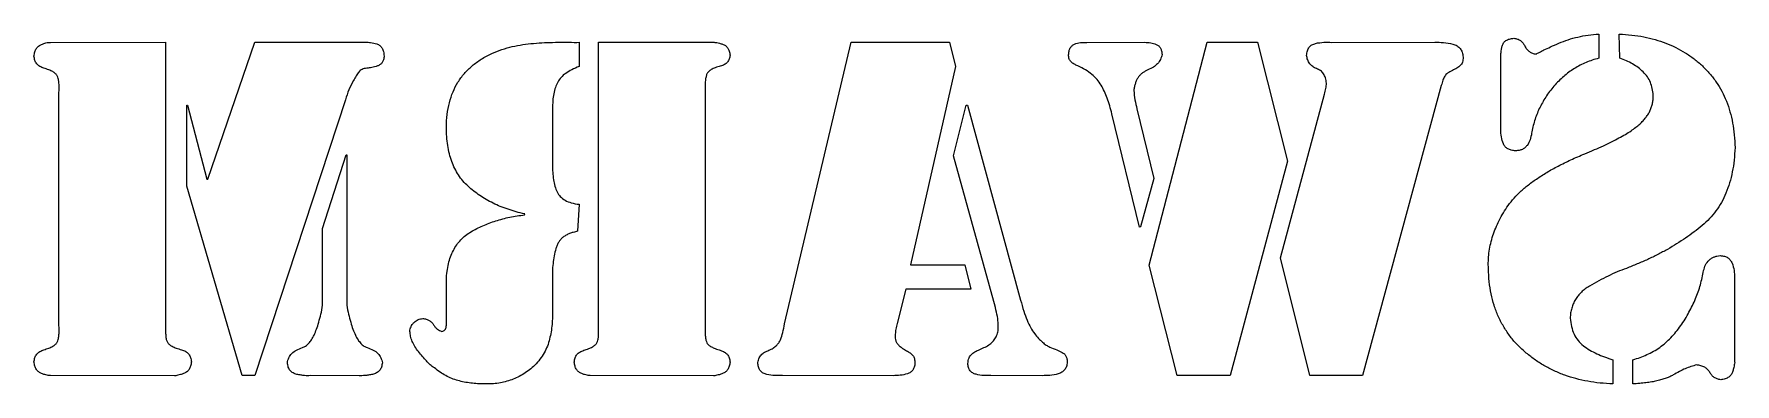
# Model space of a CAD drawing. Header units: inches. Extents: x 0 to 26.9, y 0 to 19.8.
# Drawn here: x 5.819 to 7.092, y 8.118 to 8.38 of the extents above; entities that cross this region are included whole.
import ezdxf

# ---------------------------------------------------------------- set-up
doc = ezdxf.new("R2010")
doc.units = ezdxf.units.IN
doc.header["$MEASUREMENT"] = 0

msp = doc.modelspace()

# ---------------------------------------------------------------- linework, layer by layer
at = {"color": 1, "linetype": 'Continuous', "lineweight": 15}
for p, q in [((6.9901, 8.3795), (6.9902, 8.3614)), ((7.0059, 8.3614), (7.0055, 8.3795)), ((5.8316, 8.3733), (5.9177, 8.3734)), ((5.9177, 8.3734), (5.9177, 8.1614)), ((5.9492, 8.2711), (5.9844, 8.3734)), ((5.9844, 8.3734), (6.0673, 8.3734)), ((6.2271, 8.3734), (6.2271, 8.3553)), ((6.2417, 8.3734), (6.3278, 8.3734)), ((6.2417, 8.1607), (6.2417, 8.3734)), ((6.3808, 8.1628), (6.4308, 8.3734)), ((6.4308, 8.3734), (6.5044, 8.3734)), ((6.5044, 8.3734), (6.5087, 8.3553)), ((6.6071, 8.3733), (6.6503, 8.3734)), ((6.6538, 8.2068), (6.6972, 8.3734)), ((6.6972, 8.3734), (6.7347, 8.3734)), ((6.7347, 8.3734), (6.7573, 8.2845)), ((6.7904, 8.3733), (6.8674, 8.3734)), ((6.9169, 8.3084), (6.9169, 8.3626)), ((6.5087, 8.3553), (6.4751, 8.2069)), ((6.3215, 8.3371), (6.3215, 8.1607)), ((6.8723, 8.341), (6.8133, 8.1241)), ((5.8379, 8.1614), (5.8379, 8.3361)), ((5.9335, 8.2657), (5.9335, 8.3264)), ((5.9341, 8.3264), (5.9485, 8.2711)), ((6.0523, 8.3304), (5.9844, 8.1241)), ((6.5074, 8.2885), (6.5167, 8.3264)), ((6.5177, 8.3264), (6.5575, 8.1805)), ((6.752, 8.2121), (6.7848, 8.3346)), ((6.2073, 8.3236), (6.2073, 8.2821)), ((6.6465, 8.2351), (6.6258, 8.3199)), ((6.6445, 8.3236), (6.6573, 8.2715)), ((6.0352, 8.2341), (6.0527, 8.2891)), ((6.0533, 8.2891), (6.0533, 8.1767)), ((6.5386, 8.1751), (6.5074, 8.2885)), ((6.7573, 8.2845), (6.7142, 8.1241)), ((5.9749, 8.1241), (5.9335, 8.2657)), ((6.6573, 8.2715), (6.6472, 8.2354)), ((6.2271, 8.2522), (6.2259, 8.232)), ((6.0352, 8.1767), (6.0352, 8.2341)), ((6.7739, 8.1241), (6.752, 8.2121)), ((6.4751, 8.2069), (6.5157, 8.2069)), ((6.5157, 8.2069), (6.5203, 8.1888)), ((6.6747, 8.1241), (6.6538, 8.2068)), ((7.0918, 8.1972), (7.0918, 8.1351)), ((6.1278, 8.1668), (6.1278, 8.1959)), ((6.2073, 8.1962), (6.2073, 8.1738)), ((6.4717, 8.1888), (6.4651, 8.1631)), ((6.5203, 8.1888), (6.4717, 8.1888)), ((7.0006, 8.136), (7.0007, 8.1179)), ((7.0157, 8.1179), (7.0157, 8.136)), ((5.9243, 8.124), (5.8316, 8.1241)), ((5.9844, 8.1241), (5.9749, 8.1241)), ((6.0626, 8.124), (6.026, 8.1241)), ((6.3278, 8.124), (6.2355, 8.1241)), ((6.4621, 8.124), (6.3792, 8.1241)), ((6.5737, 8.124), (6.5353, 8.1241)), ((6.7142, 8.1241), (6.6747, 8.1241)), ((6.8133, 8.1241), (6.7739, 8.1241))]:
    msp.add_line(p, q, dxfattribs=at)
at = {"color": 7, "linetype": 'Continuous', "lineweight": 15}
for p, q in [((6.0812, 8.363), (6.0813, 8.3631)), ((6.2255, 8.3733), (6.2271, 8.3734)), ((5.9335, 8.3264), (5.9341, 8.3264)), ((6.5167, 8.3264), (6.5177, 8.3264)), ((6.0527, 8.2891), (6.0533, 8.2891)), ((5.9485, 8.2711), (5.9492, 8.2711)), ((6.1863, 8.2443), (6.1864, 8.245)), ((6.6472, 8.2354), (6.6465, 8.2351))]:
    msp.add_line(p, q, dxfattribs=at)
at = {"color": 1, "linetype": 'Continuous', "lineweight": 15}
for points, knots in [([(6.9169, 8.3626), (6.9169, 8.3631), (6.9168, 8.3641), (6.917, 8.366), (6.9173, 8.3681), (6.9178, 8.3705), (6.9187, 8.373), (6.9207, 8.3748), (6.9234, 8.376), (6.9254, 8.3763), (6.9266, 8.3764)], [0, 0, 0, 0, 0.076261, 0.168739, 0.282192, 0.414602, 0.54741, 0.679539, 0.825526, 1, 1, 1, 1]), ([(6.9266, 8.3764), (6.9275, 8.3763), (6.9293, 8.376), (6.9316, 8.3747), (6.9336, 8.3729), (6.9348, 8.3705), (6.9362, 8.3681), (6.9381, 8.3663), (6.9405, 8.365), (6.9423, 8.3647), (6.9432, 8.3645)], [0, 0, 0, 0, 0.131725, 0.251671, 0.372795, 0.499151, 0.626686, 0.74781, 0.867755, 1, 1, 1, 1]), ([(6.9432, 8.3645), (6.944, 8.365), (6.9459, 8.3661), (6.9495, 8.3678), (6.9544, 8.3701), (6.9604, 8.3728), (6.9672, 8.3754), (6.9745, 8.3774), (6.9822, 8.3789), (6.9875, 8.3793), (6.9901, 8.3795)], [0, 0, 0, 0, 0.053805, 0.13478, 0.243521, 0.37919, 0.529346, 0.682035, 0.838526, 1, 1, 1, 1]), ([(7.0055, 8.3795), (7.0086, 8.3793), (7.0147, 8.3789), (7.0237, 8.3776), (7.0322, 8.3755), (7.0402, 8.3729), (7.0478, 8.3696), (7.0549, 8.3656), (7.0616, 8.3611), (7.0677, 8.3558), (7.0733, 8.35), (7.0782, 8.3436), (7.0823, 8.3368), (7.0858, 8.3293), (7.0885, 8.3214), (7.0904, 8.3129), (7.0917, 8.3039), (7.0919, 8.2978), (7.0921, 8.2946)], [0, 0, 0, 0, 0.069414, 0.135837, 0.200072, 0.262153, 0.322566, 0.382322, 0.441798, 0.501482, 0.560988, 0.619495, 0.67843, 0.738309, 0.79983, 0.863637, 0.93031, 1, 1, 1, 1]), ([(5.8192, 8.363), (5.8194, 8.3641), (5.8197, 8.3661), (5.8209, 8.3687), (5.8226, 8.3707), (5.8249, 8.3719), (5.8271, 8.3726), (5.8289, 8.3731), (5.8304, 8.3734), (5.8312, 8.3733), (5.8316, 8.3733)], [0, 0, 0, 0, 0.180803, 0.334736, 0.475582, 0.617603, 0.753596, 0.861811, 0.943556, 1, 1, 1, 1]), ([(5.8266, 8.354), (5.8255, 8.3544), (5.8235, 8.3551), (5.8212, 8.3572), (5.8196, 8.3599), (5.8194, 8.3619), (5.8192, 8.363)], [0, 0, 0, 0, 0.265326, 0.503856, 0.739605, 1, 1, 1, 1]), ([(6.0673, 8.3734), (6.0686, 8.3734), (6.0714, 8.3733), (6.0751, 8.3725), (6.0781, 8.3711), (6.0798, 8.369), (6.0809, 8.3662), (6.0811, 8.3642), (6.0812, 8.363)], [0, 0, 0, 0, 0.193333, 0.432524, 0.55824, 0.687024, 0.828308, 1, 1, 1, 1]), ([(6.0813, 8.3631), (6.0811, 8.3621), (6.0809, 8.3605), (6.0799, 8.3582), (6.0783, 8.3566), (6.0756, 8.3553), (6.0722, 8.3544), (6.0695, 8.3541), (6.0683, 8.354)], [0, 0, 0, 0, 0.154444, 0.283876, 0.409333, 0.538736, 0.788416, 1, 1, 1, 1]), ([(6.1278, 8.3099), (6.1279, 8.3131), (6.1281, 8.3192), (6.1299, 8.3281), (6.1325, 8.3362), (6.1363, 8.3436), (6.1411, 8.3501), (6.147, 8.356), (6.1539, 8.361), (6.1591, 8.3637), (6.1617, 8.365)], [0, 0, 0, 0, 0.138329, 0.268184, 0.391596, 0.510356, 0.627652, 0.746556, 0.869879, 1, 1, 1, 1]), ([(6.1617, 8.365), (6.1642, 8.3661), (6.1693, 8.3681), (6.1771, 8.3702), (6.185, 8.3718), (6.1958, 8.3729), (6.2093, 8.3735), (6.2201, 8.3734), (6.2255, 8.3733)], [0, 0, 0, 0, 0.125578, 0.250707, 0.374862, 0.500405, 0.751829, 1, 1, 1, 1]), ([(6.3278, 8.3734), (6.3281, 8.3734), (6.329, 8.3733), (6.3304, 8.3731), (6.3323, 8.3726), (6.3345, 8.372), (6.3367, 8.371), (6.3385, 8.3691), (6.3396, 8.3667), (6.3399, 8.3648), (6.3401, 8.3638)], [0, 0, 0, 0, 0.057581, 0.144958, 0.253623, 0.39356, 0.53667, 0.678339, 0.826447, 1, 1, 1, 1]), ([(6.3401, 8.3638), (6.34, 8.3628), (6.3397, 8.3609), (6.3382, 8.3584), (6.3358, 8.3565), (6.3338, 8.3559), (6.3328, 8.3556)], [0, 0, 0, 0, 0.252608, 0.483218, 0.725484, 1, 1, 1, 1]), ([(6.5934, 8.364), (6.5935, 8.3649), (6.5936, 8.3667), (6.5945, 8.3691), (6.5959, 8.3709), (6.5985, 8.3724), (6.6023, 8.3733), (6.6055, 8.3733), (6.6071, 8.3733)], [0, 0, 0, 0, 0.1506393, 0.2803402, 0.393742, 0.5061233, 0.7466783, 1, 1, 1, 1]), ([(6.6004, 8.3557), (6.5994, 8.3561), (6.5976, 8.357), (6.5952, 8.3585), (6.5936, 8.361), (6.5934, 8.3629), (6.5934, 8.364)], [0, 0, 0, 0, 0.276064, 0.509043, 0.729357, 1, 1, 1, 1]), ([(6.6633, 8.3643), (6.663, 8.363), (6.6624, 8.3605), (6.6601, 8.3572), (6.6568, 8.3545), (6.6534, 8.353), (6.6506, 8.3517), (6.6486, 8.3505), (6.6469, 8.3489), (6.6454, 8.3471), (6.6442, 8.345), (6.6433, 8.3426), (6.6426, 8.3401), (6.6423, 8.3382), (6.6422, 8.3373)], [0, 0, 0, 0, 0.10846, 0.215724, 0.328032, 0.45463, 0.520628, 0.58515, 0.648177, 0.711484, 0.777588, 0.846197, 0.920681, 1, 1, 1, 1]), ([(6.6503, 8.3734), (6.6518, 8.3733), (6.6548, 8.3732), (6.6584, 8.3722), (6.6609, 8.3707), (6.6622, 8.369), (6.6631, 8.3668), (6.6632, 8.3652), (6.6633, 8.3643)], [0, 0, 0, 0, 0.254473, 0.497971, 0.614426, 0.730481, 0.854079, 1, 1, 1, 1]), ([(6.7715, 8.3636), (6.7716, 8.3648), (6.7719, 8.3669), (6.7733, 8.3698), (6.7755, 8.3717), (6.7793, 8.3729), (6.7843, 8.3735), (6.7884, 8.3734), (6.7904, 8.3733)], [0, 0, 0, 0, 0.143005, 0.26528, 0.376175, 0.496525, 0.752348, 1, 1, 1, 1]), ([(6.7864, 8.3429), (6.7862, 8.3442), (6.7858, 8.3466), (6.7843, 8.3499), (6.782, 8.3524), (6.779, 8.3537), (6.776, 8.355), (6.7737, 8.3573), (6.7721, 8.3602), (6.7717, 8.3625), (6.7715, 8.3636)], [0, 0, 0, 0, 0.1443367, 0.2713552, 0.3901046, 0.5131423, 0.6346012, 0.7495416, 0.8678604, 1, 1, 1, 1]), ([(6.8674, 8.3734), (6.8696, 8.3734), (6.8741, 8.3734), (6.8797, 8.3724), (6.8841, 8.371), (6.8865, 8.3688), (6.8881, 8.3658), (6.8885, 8.3636), (6.8886, 8.3623)], [0, 0, 0, 0, 0.243198, 0.504922, 0.631952, 0.746167, 0.86479, 1, 1, 1, 1]), ([(5.8379, 8.3361), (5.838, 8.3374), (5.838, 8.3399), (5.8379, 8.3433), (5.8374, 8.3461), (5.8368, 8.3483), (5.8353, 8.3501), (5.8331, 8.3516), (5.8301, 8.3529), (5.8278, 8.3536), (5.8266, 8.354)], [0, 0, 0, 0, 0.1688025, 0.3101314, 0.4231861, 0.5111718, 0.5962361, 0.7032053, 0.8365979, 1, 1, 1, 1]), ([(6.0683, 8.354), (6.0676, 8.3539), (6.0664, 8.3538), (6.0647, 8.3532), (6.0633, 8.3523), (6.0618, 8.3507), (6.0601, 8.3481), (6.0589, 8.3459), (6.0583, 8.3447)], [0, 0, 0, 0, 0.1344709, 0.2543404, 0.3650045, 0.4755186, 0.7171175, 1, 1, 1, 1]), ([(6.2271, 8.3553), (6.2253, 8.3545), (6.2218, 8.3531), (6.2172, 8.3504), (6.2136, 8.3472), (6.211, 8.3436), (6.2092, 8.3395), (6.208, 8.3348), (6.2073, 8.3294), (6.2073, 8.3256), (6.2073, 8.3236)], [0, 0, 0, 0, 0.147108, 0.276139, 0.390094, 0.495853, 0.60227, 0.720764, 0.852091, 1, 1, 1, 1]), ([(6.3328, 8.3556), (6.3315, 8.3552), (6.3292, 8.3545), (6.3262, 8.3531), (6.324, 8.3516), (6.3226, 8.3497), (6.322, 8.3474), (6.3215, 8.3445), (6.3214, 8.341), (6.3214, 8.3385), (6.3215, 8.3371)], [0, 0, 0, 0, 0.160349, 0.292075, 0.398181, 0.483213, 0.573264, 0.687733, 0.830316, 1, 1, 1, 1]), ([(6.6258, 8.3199), (6.6253, 8.3219), (6.6243, 8.3258), (6.6225, 8.3315), (6.6203, 8.3366), (6.6179, 8.3413), (6.6148, 8.3457), (6.6108, 8.3496), (6.6059, 8.3529), (6.6023, 8.3547), (6.6004, 8.3557)], [0, 0, 0, 0, 0.135981, 0.264255, 0.385269, 0.500434, 0.614166, 0.733067, 0.861341, 1, 1, 1, 1]), ([(6.8806, 8.3523), (6.88, 8.352), (6.8787, 8.3515), (6.8771, 8.3504), (6.8758, 8.3493), (6.8745, 8.3475), (6.8733, 8.3448), (6.8727, 8.3423), (6.8723, 8.341)], [0, 0, 0, 0, 0.148468, 0.277548, 0.390525, 0.492721, 0.712544, 1, 1, 1, 1]), ([(6.8886, 8.3623), (6.8886, 8.3617), (6.8885, 8.3604), (6.8882, 8.3586), (6.8875, 8.3571), (6.8862, 8.3555), (6.8839, 8.3538), (6.8818, 8.3529), (6.8806, 8.3523)], [0, 0, 0, 0, 0.146436, 0.278085, 0.393217, 0.499671, 0.727826, 1, 1, 1, 1]), ([(6.9902, 8.3614), (6.9885, 8.361), (6.9853, 8.3601), (6.9806, 8.3583), (6.9761, 8.3562), (6.9718, 8.3538), (6.9677, 8.351), (6.9638, 8.3478), (6.9601, 8.3444), (6.9554, 8.3393), (6.9503, 8.3326), (6.9455, 8.3239), (6.9418, 8.3148), (6.9405, 8.3085), (6.9399, 8.3053)], [0, 0, 0, 0, 0.063922, 0.126505, 0.188736, 0.250483, 0.312725, 0.375544, 0.439308, 0.50437, 0.633086, 0.75658, 0.878225, 1, 1, 1, 1]), ([(7.0308, 8.3339), (7.0307, 8.3355), (7.0304, 8.3388), (7.0289, 8.3434), (7.0266, 8.3476), (7.0234, 8.3513), (7.0196, 8.3545), (7.0154, 8.3573), (7.0108, 8.3596), (7.0076, 8.3608), (7.0059, 8.3614)], [0, 0, 0, 0, 0.125864, 0.245627, 0.364111, 0.486419, 0.611225, 0.737129, 0.86632, 1, 1, 1, 1]), ([(6.0583, 8.3447), (6.0571, 8.3424), (6.0546, 8.3378), (6.0531, 8.3329), (6.0523, 8.3304)], [0, 0, 0, 0, 0.4943317, 1, 1, 1, 1]), ([(6.6422, 8.3373), (6.6424, 8.3349), (6.6429, 8.3303), (6.644, 8.3258), (6.6445, 8.3236)], [0, 0, 0, 0, 0.502789, 1, 1, 1, 1]), ([(6.7848, 8.3346), (6.7853, 8.336), (6.7861, 8.3387), (6.7863, 8.3416), (6.7864, 8.3429)], [0, 0, 0, 0, 0.5212007, 1, 1, 1, 1]), ([(6.9796, 8.2899), (6.982, 8.291), (6.9867, 8.293), (6.9935, 8.2959), (6.9996, 8.2989), (7.0051, 8.3017), (7.0099, 8.3044), (7.0142, 8.307), (7.0177, 8.3097), (7.0208, 8.3121), (7.0233, 8.3146), (7.0255, 8.3172), (7.0273, 8.3198), (7.0287, 8.3225), (7.0297, 8.3252), (7.0305, 8.3281), (7.0309, 8.331), (7.0308, 8.3329), (7.0308, 8.3339)], [0, 0, 0, 0, 0.110982, 0.213774, 0.307754, 0.393929, 0.471203, 0.54087, 0.60237, 0.656265, 0.705163, 0.750893, 0.794838, 0.837175, 0.878193, 0.918412, 0.959048, 1, 1, 1, 1]), ([(6.1864, 8.245), (6.1842, 8.2455), (6.18, 8.2465), (6.174, 8.2484), (6.1682, 8.2505), (6.1628, 8.253), (6.1576, 8.2557), (6.1528, 8.2587), (6.1483, 8.2621), (6.144, 8.2656), (6.1401, 8.2696), (6.1368, 8.2741), (6.134, 8.279), (6.1317, 8.2843), (6.13, 8.2901), (6.1287, 8.2963), (6.1279, 8.3029), (6.1278, 8.3075), (6.1278, 8.3099)], [0, 0, 0, 0, 0.06831, 0.133912, 0.198119, 0.259773, 0.320511, 0.379458, 0.437876, 0.495803, 0.552848, 0.610462, 0.668812, 0.728741, 0.791174, 0.856712, 0.926312, 1, 1, 1, 1]), ([(6.9279, 8.2922), (6.9268, 8.2923), (6.9248, 8.2925), (6.9221, 8.2935), (6.92, 8.2951), (6.9182, 8.2982), (6.917, 8.3027), (6.9169, 8.3064), (6.9169, 8.3084)], [0, 0, 0, 0, 0.146246, 0.269575, 0.38209, 0.496747, 0.739823, 1, 1, 1, 1]), ([(6.9399, 8.3053), (6.9396, 8.3037), (6.939, 8.3005), (6.9371, 8.2969), (6.935, 8.2945), (6.933, 8.2932), (6.9305, 8.2924), (6.9288, 8.2923), (6.9279, 8.2922)], [0, 0, 0, 0, 0.25496, 0.496657, 0.613128, 0.732363, 0.858958, 1, 1, 1, 1]), ([(6.9075, 8.204), (6.9075, 8.206), (6.9074, 8.2099), (6.9079, 8.2157), (6.9089, 8.2216), (6.9104, 8.2274), (6.9124, 8.2331), (6.9149, 8.2388), (6.9179, 8.2445), (6.9214, 8.2501), (6.9256, 8.2557), (6.9307, 8.2611), (6.9367, 8.2663), (6.9436, 8.2713), (6.9513, 8.2762), (6.9599, 8.281), (6.9694, 8.2856), (6.9761, 8.2885), (6.9796, 8.2899)], [0, 0, 0, 0, 0.048802, 0.097768, 0.146432, 0.19601, 0.24649, 0.297911, 0.351232, 0.406058, 0.463422, 0.524834, 0.590612, 0.661256, 0.737158, 0.818633, 0.906295, 1, 1, 1, 1]), ([(7.0921, 8.2946), (7.0919, 8.2915), (7.0916, 8.2854), (7.0902, 8.2766), (7.0882, 8.2683), (7.0855, 8.2607), (7.0821, 8.2536), (7.0779, 8.2472), (7.0731, 8.2414), (7.0675, 8.2362), (7.0614, 8.2315), (7.0551, 8.2269), (7.0484, 8.2226), (7.0415, 8.2184), (7.0343, 8.2146), (7.0267, 8.2109), (7.0189, 8.2075), (7.0135, 8.2054), (7.0108, 8.2043)], [0, 0, 0, 0, 0.0720353, 0.1402729, 0.2048178, 0.2666054, 0.3261147, 0.3841843, 0.4417604, 0.4999107, 0.5586849, 0.6186298, 0.6793572, 0.7406746, 0.8038344, 0.8677957, 0.9329909, 1, 1, 1, 1]), ([(6.2073, 8.2821), (6.2073, 8.2801), (6.2072, 8.2762), (6.2079, 8.2708), (6.2088, 8.2658), (6.2105, 8.2615), (6.2129, 8.2577), (6.2167, 8.255), (6.2215, 8.253), (6.2251, 8.2525), (6.2271, 8.2522)], [0, 0, 0, 0, 0.148961, 0.283324, 0.405428, 0.516868, 0.621388, 0.731727, 0.855669, 1, 1, 1, 1]), ([(6.1278, 8.1959), (6.1279, 8.198), (6.1282, 8.202), (6.1293, 8.2077), (6.1308, 8.2129), (6.1329, 8.2176), (6.1354, 8.2219), (6.1385, 8.2256), (6.142, 8.229), (6.1476, 8.2326), (6.1551, 8.2364), (6.1649, 8.24), (6.1753, 8.2428), (6.1826, 8.2438), (6.1863, 8.2443)], [0, 0, 0, 0, 0.072886, 0.141449, 0.205789, 0.266395, 0.325073, 0.381901, 0.438886, 0.496871, 0.616169, 0.738913, 0.866371, 1, 1, 1, 1]), ([(6.2259, 8.232), (6.2249, 8.2317), (6.2228, 8.2313), (6.22, 8.2304), (6.2175, 8.2292), (6.2152, 8.2278), (6.2133, 8.226), (6.2118, 8.224), (6.2106, 8.2216), (6.2094, 8.2182), (6.2084, 8.2136), (6.2075, 8.2079), (6.2071, 8.2021), (6.2072, 8.1982), (6.2073, 8.1962)], [0, 0, 0, 0, 0.071319, 0.137587, 0.199272, 0.257093, 0.313836, 0.370287, 0.428147, 0.488341, 0.613349, 0.73885, 0.868495, 1, 1, 1, 1]), ([(7.0686, 8.2026), (7.069, 8.2041), (7.0698, 8.207), (7.0721, 8.21), (7.0744, 8.2119), (7.0764, 8.2129), (7.0786, 8.2136), (7.0802, 8.2138), (7.081, 8.2138)], [0, 0, 0, 0, 0.2449916, 0.4904457, 0.6151988, 0.7378319, 0.8632932, 1, 1, 1, 1]), ([(7.081, 8.2138), (7.0821, 8.2137), (7.0841, 8.2135), (7.0867, 8.2124), (7.0887, 8.2106), (7.0904, 8.2073), (7.0916, 8.2028), (7.0917, 8.1991), (7.0918, 8.1972)], [0, 0, 0, 0, 0.14203, 0.264827, 0.381049, 0.499987, 0.748884, 1, 1, 1, 1]), ([(7.0007, 8.1179), (6.9975, 8.1181), (6.9912, 8.1184), (6.9819, 8.1197), (6.9731, 8.1217), (6.9647, 8.1242), (6.9567, 8.1276), (6.949, 8.1315), (6.9418, 8.1363), (6.935, 8.1415), (6.9287, 8.1474), (6.9233, 8.1539), (6.9186, 8.161), (6.9147, 8.1685), (6.9117, 8.1767), (6.9094, 8.1853), (6.908, 8.1945), (6.9077, 8.2008), (6.9075, 8.204)], [0, 0, 0, 0, 0.067976, 0.133604, 0.197122, 0.25915, 0.32067, 0.381276, 0.441808, 0.502963, 0.563648, 0.623587, 0.682794, 0.742483, 0.803571, 0.866251, 0.93174, 1, 1, 1, 1]), ([(7.0108, 8.2043), (7.0085, 8.2035), (7.0038, 8.2017), (6.997, 8.1985), (6.99, 8.195), (6.9843, 8.1918), (6.9799, 8.189), (6.9771, 8.1866), (6.9746, 8.1839), (6.9726, 8.181), (6.971, 8.1778), (6.9698, 8.1745), (6.969, 8.1709), (6.9688, 8.1684), (6.9688, 8.1671)], [0, 0, 0, 0, 0.123473, 0.249765, 0.378851, 0.512082, 0.577642, 0.63982, 0.699582, 0.758466, 0.81636, 0.875365, 0.936235, 1, 1, 1, 1]), ([(7.0157, 8.136), (7.0175, 8.1365), (7.0211, 8.1376), (7.0262, 8.1397), (7.0312, 8.1422), (7.0358, 8.1451), (7.0401, 8.1486), (7.0442, 8.1524), (7.048, 8.1567), (7.0527, 8.163), (7.0577, 8.1713), (7.0627, 8.1815), (7.0664, 8.1919), (7.0679, 8.1991), (7.0686, 8.2026)], [0, 0, 0, 0, 0.062744, 0.124561, 0.185935, 0.246456, 0.307907, 0.370479, 0.434273, 0.49978, 0.630702, 0.756817, 0.879059, 1, 1, 1, 1]), ([(6.0088, 8.1337), (6.0091, 8.135), (6.0097, 8.1376), (6.0121, 8.1409), (6.0157, 8.1434), (6.0194, 8.1447), (6.0226, 8.1461), (6.0249, 8.1482), (6.0271, 8.151), (6.029, 8.1546), (6.0308, 8.159), (6.0324, 8.1642), (6.034, 8.1702), (6.0348, 8.1745), (6.0352, 8.1767)], [0, 0, 0, 0, 0.073693, 0.146339, 0.224547, 0.315612, 0.365695, 0.422699, 0.487722, 0.564115, 0.653166, 0.754548, 0.87019, 1, 1, 1, 1]), ([(6.0533, 8.1767), (6.0537, 8.1745), (6.0545, 8.1702), (6.0561, 8.1642), (6.0577, 8.159), (6.0595, 8.1546), (6.0615, 8.151), (6.0636, 8.1482), (6.0659, 8.1461), (6.0692, 8.1447), (6.073, 8.1434), (6.0766, 8.1409), (6.079, 8.1376), (6.0796, 8.135), (6.0799, 8.1337)], [0, 0, 0, 0, 0.12976, 0.245084, 0.346464, 0.43527, 0.511454, 0.576299, 0.633146, 0.683904, 0.775551, 0.853544, 0.926509, 1, 1, 1, 1]), ([(6.2073, 8.1738), (6.2073, 8.1719), (6.2073, 8.168), (6.2069, 8.1624), (6.2062, 8.1568), (6.2051, 8.1514), (6.2035, 8.1461), (6.201, 8.1411), (6.1979, 8.1362), (6.1953, 8.1333), (6.194, 8.1318)], [0, 0, 0, 0, 0.127639, 0.253359, 0.376638, 0.498178, 0.618535, 0.741198, 0.86798, 1, 1, 1, 1]), ([(6.528, 8.1441), (6.5293, 8.1447), (6.5319, 8.1458), (6.5352, 8.148), (6.5378, 8.1507), (6.5398, 8.1539), (6.5408, 8.1579), (6.5409, 8.1628), (6.5402, 8.1686), (6.5392, 8.1728), (6.5386, 8.1751)], [0, 0, 0, 0, 0.117866, 0.22336, 0.322506, 0.418008, 0.523207, 0.651819, 0.809787, 1, 1, 1, 1]), ([(6.5575, 8.1805), (6.5583, 8.1778), (6.5596, 8.1727), (6.5622, 8.1658), (6.5648, 8.1601), (6.5678, 8.1556), (6.5708, 8.152), (6.5737, 8.1492), (6.5764, 8.1469), (6.5784, 8.1459), (6.5794, 8.1454)], [0, 0, 0, 0, 0.19869, 0.370087, 0.516767, 0.640972, 0.748549, 0.842916, 0.926627, 1, 1, 1, 1]), ([(5.8266, 8.1434), (5.8278, 8.1438), (5.8301, 8.1445), (5.8331, 8.1458), (5.8353, 8.1473), (5.8368, 8.1491), (5.8374, 8.1514), (5.8379, 8.1541), (5.838, 8.1575), (5.838, 8.1601), (5.8379, 8.1614)], [0, 0, 0, 0, 0.163061, 0.296174, 0.40292, 0.487806, 0.575608, 0.690379, 0.831413, 1, 1, 1, 1]), ([(5.9177, 8.1614), (5.9176, 8.1601), (5.9175, 8.1575), (5.9178, 8.1541), (5.9181, 8.1513), (5.9189, 8.1491), (5.9204, 8.1473), (5.9227, 8.1458), (5.9258, 8.1445), (5.9282, 8.1438), (5.9296, 8.1434)], [0, 0, 0, 0, 0.165652, 0.304274, 0.416663, 0.504197, 0.589981, 0.696406, 0.83246, 1, 1, 1, 1]), ([(6.1005, 8.1572), (6.1005, 8.1578), (6.1007, 8.159), (6.1013, 8.1607), (6.1023, 8.1624), (6.104, 8.1643), (6.1065, 8.1662), (6.1089, 8.1666), (6.1101, 8.1668)], [0, 0, 0, 0, 0.122811, 0.245141, 0.37157, 0.506263, 0.767166, 1, 1, 1, 1]), ([(6.1101, 8.1668), (6.111, 8.1667), (6.1127, 8.1664), (6.115, 8.1654), (6.1169, 8.164), (6.1183, 8.1621), (6.1194, 8.1602), (6.121, 8.1588), (6.1226, 8.1577), (6.1238, 8.1574), (6.1244, 8.1572)], [0, 0, 0, 0, 0.151308, 0.286621, 0.417727, 0.55046, 0.67842, 0.792934, 0.898453, 1, 1, 1, 1]), ([(6.1244, 8.1572), (6.1249, 8.1573), (6.1257, 8.1574), (6.1268, 8.1583), (6.1275, 8.1595), (6.1278, 8.1615), (6.1279, 8.1639), (6.1278, 8.1659), (6.1278, 8.1668)], [0, 0, 0, 0, 0.122364, 0.234294, 0.348451, 0.482319, 0.758191, 1, 1, 1, 1]), ([(6.2306, 8.143), (6.2319, 8.1434), (6.2341, 8.1441), (6.237, 8.1454), (6.2392, 8.1469), (6.2406, 8.1486), (6.2412, 8.1509), (6.2417, 8.1535), (6.2418, 8.1569), (6.2417, 8.1594), (6.2417, 8.1607)], [0, 0, 0, 0, 0.162981, 0.297327, 0.402054, 0.486057, 0.575887, 0.689313, 0.831578, 1, 1, 1, 1]), ([(6.3215, 8.1607), (6.3214, 8.1594), (6.3214, 8.1569), (6.3215, 8.1535), (6.322, 8.1509), (6.3226, 8.1486), (6.324, 8.1468), (6.3263, 8.1455), (6.3292, 8.1441), (6.3315, 8.1434), (6.3328, 8.143)], [0, 0, 0, 0, 0.167213, 0.308006, 0.419918, 0.508819, 0.593182, 0.700119, 0.834899, 1, 1, 1, 1]), ([(6.3692, 8.1431), (6.3702, 8.1436), (6.3722, 8.1445), (6.3747, 8.1464), (6.3766, 8.1485), (6.3783, 8.1518), (6.3797, 8.1566), (6.3804, 8.1606), (6.3808, 8.1628)], [0, 0, 0, 0, 0.141719, 0.269656, 0.384006, 0.492785, 0.727212, 1, 1, 1, 1]), ([(6.4651, 8.1631), (6.4647, 8.1617), (6.4641, 8.1591), (6.4637, 8.1554), (6.4636, 8.1524), (6.464, 8.1499), (6.4652, 8.1479), (6.467, 8.1461), (6.4693, 8.1443), (6.4711, 8.1433), (6.4721, 8.1427)], [0, 0, 0, 0, 0.18402, 0.333915, 0.456946, 0.552299, 0.641153, 0.743671, 0.861151, 1, 1, 1, 1]), ([(6.9688, 8.1671), (6.969, 8.165), (6.9695, 8.1609), (6.9714, 8.1552), (6.9744, 8.1502), (6.9786, 8.1463), (6.9834, 8.1431), (6.9887, 8.1403), (6.9945, 8.1379), (6.9986, 8.1367), (7.0006, 8.136)], [0, 0, 0, 0, 0.134641, 0.257477, 0.374415, 0.490515, 0.610749, 0.734354, 0.864495, 1, 1, 1, 1]), ([(6.1188, 8.1298), (6.1177, 8.1306), (6.1157, 8.1323), (6.1127, 8.1351), (6.1098, 8.1385), (6.1068, 8.142), (6.1042, 8.1457), (6.1022, 8.1496), (6.1009, 8.1534), (6.1006, 8.156), (6.1005, 8.1572)], [0, 0, 0, 0, 0.114349, 0.236255, 0.366372, 0.506075, 0.644356, 0.770483, 0.887593, 1, 1, 1, 1]), ([(5.8192, 8.1344), (5.8194, 8.1355), (5.8196, 8.1375), (5.8212, 8.1402), (5.8235, 8.1423), (5.8255, 8.143), (5.8266, 8.1434)], [0, 0, 0, 0, 0.260395, 0.496144, 0.734674, 1, 1, 1, 1]), ([(5.8316, 8.1241), (5.8312, 8.1241), (5.8304, 8.124), (5.8289, 8.1244), (5.8271, 8.1249), (5.8249, 8.1256), (5.8226, 8.1267), (5.8209, 8.1287), (5.8197, 8.1313), (5.8194, 8.1333), (5.8192, 8.1344)], [0, 0, 0, 0, 0.058207, 0.140294, 0.249018, 0.384774, 0.525247, 0.665848, 0.819512, 1, 1, 1, 1]), ([(5.937, 8.1344), (5.9368, 8.1333), (5.9365, 8.1313), (5.9354, 8.1287), (5.9336, 8.1267), (5.9312, 8.1256), (5.929, 8.1249), (5.9271, 8.1244), (5.9256, 8.124), (5.9247, 8.124), (5.9243, 8.124)], [0, 0, 0, 0, 0.177788, 0.329155, 0.469433, 0.612472, 0.748707, 0.855805, 0.941854, 1, 1, 1, 1]), ([(5.9296, 8.1434), (5.9307, 8.143), (5.9327, 8.1424), (5.9351, 8.1403), (5.9367, 8.1375), (5.9369, 8.1355), (5.937, 8.1344)], [0, 0, 0, 0, 0.269944, 0.509149, 0.742723, 1, 1, 1, 1]), ([(6.026, 8.1241), (6.0253, 8.124), (6.0239, 8.1239), (6.0216, 8.1241), (6.0189, 8.1245), (6.016, 8.1249), (6.0131, 8.1259), (6.0108, 8.1278), (6.0093, 8.1305), (6.009, 8.1326), (6.0088, 8.1337)], [0, 0, 0, 0, 0.087577, 0.189607, 0.311872, 0.450423, 0.588872, 0.715084, 0.847024, 1, 1, 1, 1]), ([(6.0799, 8.1337), (6.0797, 8.1326), (6.0794, 8.1305), (6.0779, 8.1277), (6.0755, 8.1259), (6.0726, 8.1249), (6.0697, 8.1245), (6.067, 8.1241), (6.0647, 8.124), (6.0632, 8.124), (6.0626, 8.124)], [0, 0, 0, 0, 0.152202, 0.283474, 0.410721, 0.548469, 0.688443, 0.810089, 0.913754, 1, 1, 1, 1]), ([(6.2235, 8.1342), (6.2236, 8.1353), (6.2239, 8.1373), (6.2254, 8.14), (6.2277, 8.1419), (6.2296, 8.1426), (6.2306, 8.143)], [0, 0, 0, 0, 0.2629572, 0.4991482, 0.7353724, 1, 1, 1, 1]), ([(6.2355, 8.1241), (6.2352, 8.1241), (6.2344, 8.124), (6.233, 8.1244), (6.2311, 8.1248), (6.229, 8.1255), (6.2268, 8.1267), (6.225, 8.1286), (6.2239, 8.1312), (6.2237, 8.1332), (6.2235, 8.1342)], [0, 0, 0, 0, 0.0576671, 0.1415464, 0.2492774, 0.3828059, 0.5239425, 0.6655842, 0.8214747, 1, 1, 1, 1]), ([(6.3401, 8.1342), (6.3399, 8.1332), (6.3396, 8.1312), (6.3386, 8.1286), (6.3367, 8.1267), (6.3345, 8.1255), (6.3323, 8.1248), (6.3304, 8.1244), (6.329, 8.124), (6.3281, 8.124), (6.3278, 8.124)], [0, 0, 0, 0, 0.176825, 0.330777, 0.472506, 0.614261, 0.751256, 0.857647, 0.943141, 1, 1, 1, 1]), ([(6.3328, 8.143), (6.3338, 8.1426), (6.3358, 8.1419), (6.3382, 8.14), (6.3397, 8.1373), (6.34, 8.1353), (6.3401, 8.1342)], [0, 0, 0, 0, 0.268326, 0.507416, 0.740501, 1, 1, 1, 1]), ([(6.3609, 8.1328), (6.3609, 8.1335), (6.361, 8.1348), (6.3615, 8.1366), (6.3622, 8.1382), (6.3636, 8.1399), (6.3659, 8.1417), (6.3681, 8.1426), (6.3692, 8.1431)], [0, 0, 0, 0, 0.146058, 0.275686, 0.395213, 0.508248, 0.744366, 1, 1, 1, 1]), ([(6.4784, 8.1334), (6.4783, 8.1324), (6.4781, 8.1306), (6.4769, 8.1282), (6.4751, 8.1264), (6.4719, 8.1251), (6.4675, 8.1242), (6.4639, 8.1241), (6.4621, 8.124)], [0, 0, 0, 0, 0.135895, 0.254723, 0.368744, 0.489616, 0.745293, 1, 1, 1, 1]), ([(6.4721, 8.1427), (6.473, 8.1422), (6.4748, 8.1412), (6.477, 8.1393), (6.4783, 8.1366), (6.4783, 8.1345), (6.4784, 8.1334)], [0, 0, 0, 0, 0.270369, 0.49348, 0.714836, 1, 1, 1, 1]), ([(6.518, 8.1331), (6.5181, 8.1339), (6.5182, 8.1353), (6.5188, 8.1373), (6.5197, 8.139), (6.5215, 8.1407), (6.5242, 8.1425), (6.5267, 8.1435), (6.528, 8.1441)], [0, 0, 0, 0, 0.142538, 0.268478, 0.385936, 0.498975, 0.738188, 1, 1, 1, 1]), ([(6.5924, 8.1341), (6.5923, 8.133), (6.592, 8.131), (6.5905, 8.1283), (6.5884, 8.1264), (6.5845, 8.125), (6.5796, 8.1241), (6.5756, 8.1241), (6.5737, 8.124)], [0, 0, 0, 0, 0.136048, 0.254704, 0.370763, 0.497713, 0.759113, 1, 1, 1, 1]), ([(6.5794, 8.1454), (6.5811, 8.1447), (6.5842, 8.1434), (6.5879, 8.1419), (6.5903, 8.1404), (6.5916, 8.1387), (6.5922, 8.1365), (6.5924, 8.1349), (6.5924, 8.1341)], [0, 0, 0, 0, 0.29744, 0.537079, 0.640151, 0.744205, 0.863324, 1, 1, 1, 1]), ([(7.0918, 8.1351), (7.0918, 8.1347), (7.0919, 8.1337), (7.0915, 8.132), (7.0911, 8.1299), (7.0905, 8.1274), (7.0894, 8.1248), (7.0874, 8.1228), (7.0846, 8.1214), (7.0825, 8.1211), (7.0814, 8.121)], [0, 0, 0, 0, 0.063041, 0.149332, 0.261339, 0.397494, 0.54052, 0.675135, 0.825768, 1, 1, 1, 1]), ([(6.1564, 8.1179), (6.1546, 8.1179), (6.1512, 8.118), (6.1461, 8.1184), (6.1412, 8.1192), (6.1364, 8.1203), (6.1318, 8.1219), (6.1273, 8.124), (6.1229, 8.1267), (6.1202, 8.1288), (6.1188, 8.1298)], [0, 0, 0, 0, 0.130244, 0.256121, 0.379635, 0.499871, 0.619994, 0.742377, 0.868361, 1, 1, 1, 1]), ([(6.194, 8.1318), (6.1927, 8.1306), (6.19, 8.1283), (6.1858, 8.1254), (6.1813, 8.1229), (6.1767, 8.1209), (6.1719, 8.1195), (6.1669, 8.1183), (6.1617, 8.1178), (6.1582, 8.1179), (6.1564, 8.1179)], [0, 0, 0, 0, 0.128594, 0.253783, 0.376769, 0.497743, 0.62015, 0.743292, 0.870216, 1, 1, 1, 1]), ([(6.3792, 8.1241), (6.3773, 8.1241), (6.3735, 8.124), (6.3687, 8.1247), (6.3649, 8.1257), (6.3627, 8.1275), (6.3613, 8.1299), (6.361, 8.1318), (6.3609, 8.1328)], [0, 0, 0, 0, 0.244904, 0.510084, 0.639927, 0.754289, 0.870072, 1, 1, 1, 1]), ([(6.5353, 8.1241), (6.5335, 8.1241), (6.5297, 8.124), (6.5251, 8.1247), (6.5216, 8.1259), (6.5196, 8.1277), (6.5183, 8.1302), (6.5181, 8.1321), (6.518, 8.1331)], [0, 0, 0, 0, 0.248599, 0.508101, 0.629863, 0.743639, 0.861145, 1, 1, 1, 1]), ([(7.0633, 8.1321), (7.0619, 8.1317), (7.059, 8.1309), (7.0547, 8.1293), (7.0503, 8.1272), (7.0466, 8.1249), (7.0433, 8.1232), (7.0404, 8.1221), (7.0372, 8.121), (7.0336, 8.1201), (7.0296, 8.1193), (7.0253, 8.1187), (7.0206, 8.1182), (7.0174, 8.118), (7.0157, 8.1179)], [0, 0, 0, 0, 0.085934, 0.177349, 0.2752, 0.378743, 0.434962, 0.496078, 0.563742, 0.637978, 0.718142, 0.805394, 0.89896, 1, 1, 1, 1]), ([(7.0814, 8.121), (7.0805, 8.1211), (7.0788, 8.1215), (7.0765, 8.1226), (7.0745, 8.1243), (7.0732, 8.1266), (7.0717, 8.1288), (7.0694, 8.1305), (7.0665, 8.1316), (7.0644, 8.1319), (7.0633, 8.1321)], [0, 0, 0, 0, 0.120812, 0.2356, 0.34651, 0.465368, 0.586746, 0.709424, 0.845138, 1, 1, 1, 1])]:
    msp.add_open_spline(points, degree=3, knots=knots, dxfattribs=at)

doc.saveas('drawing.dxf')
